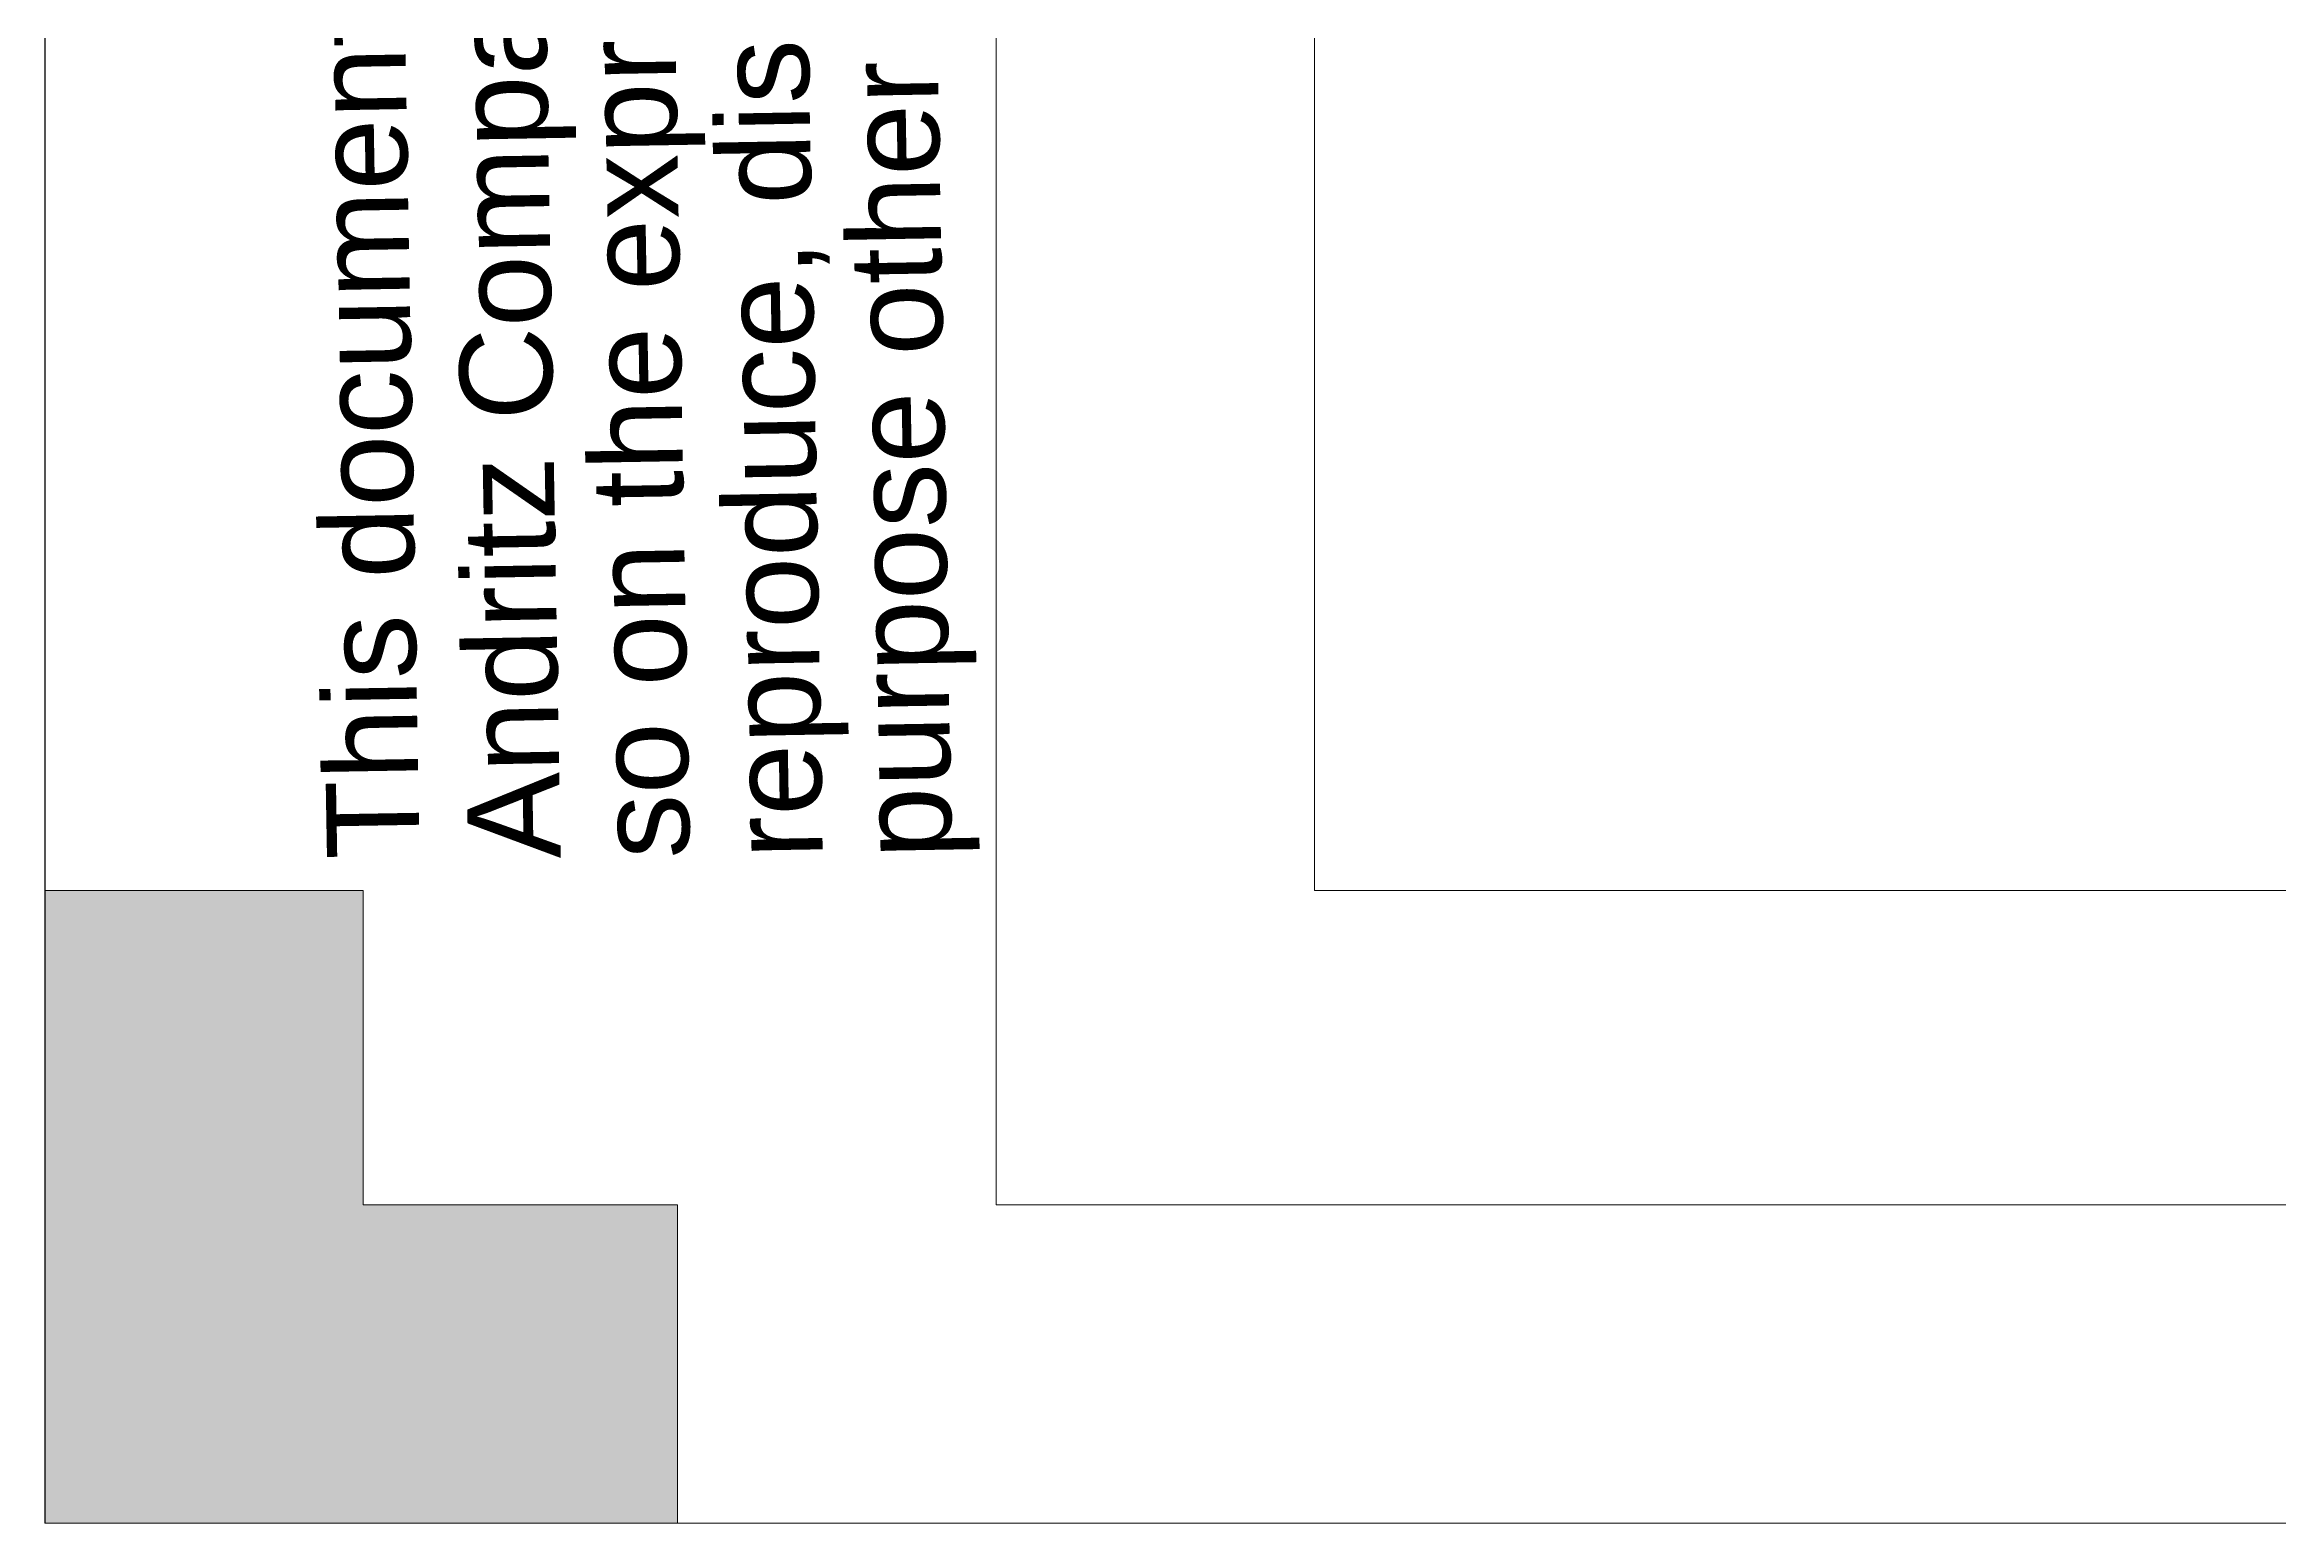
# Model space of a CAD drawing. Header units: millimetres. Extents: x 0 to 62767, y -13570 to 23963.
# Drawn here: x 0 to 1056, y 0 to 699 of the extents above; entities that cross this region are included whole.
import ezdxf

# ---------------------------------------------------------------- set-up
doc = ezdxf.new("R2010")
doc.units = ezdxf.units.MM

msp = doc.modelspace()

# ---------------------------------------------------------------- hatches: boundary and pattern name
h = msp.add_hatch(color=7)
h.dxf.hatch_style = 2
h.paths.add_polyline_path([(150.476, 299.048), (0, 299.048), (0, 0), (299.048, 0), (299.048, 150.476), (150.476, 150.476)])

# ---------------------------------------------------------------- linework, layer by layer
msp.add_line((0, 17817.142), (0, 0))
at = {"color": 7, "lineweight": 0}
for points in [[(449.524, 150.476), (449.524, 17668.572)], [(600, 17518.095), (600, 299.048)], [(0, 299.048), (150.476, 299.048), (150.476, 150.476), (299.048, 150.476), (299.048, 0), (0, 0)], [(600, 299.048), (24927.618, 299.048)], [(25076.19, 150.476), (449.524, 150.476)], [(0, 0), (25226.665, 0)]]:
    msp.add_lwpolyline(points, dxfattribs=at)

# ---------------------------------------------------------------- texts
at = {"color": 7, "char_height": 43.7543, "attachment_point": 1, "rotation": 91}
for s, insert in [('{\\fArial|b0|i0|c0;purpose other than those expressly agreed to by any Andritz Company.}', (384.824, 313.522)), ('{\\fArial|b0|i0|c0;Andritz Companies. Any party accepting receipt of this document does}', (200.062, 313.522)), ('{\\fArial|b0|i0|c0;This document constitutes confidential and proprietary information of}', (133.395, 313.522)), ('{\\fArial|b0|i0|c0;so on the express understanding and agreement that it will neither}', (261.014, 313.522)), ('{\\fArial|b0|i0|c0;reproduce, disclose to third parties or use this document for any}', (323.871, 313.522))]:
    msp.add_mtext(s, dxfattribs=dict(at, insert=insert))
at = {"color": 7, "attachment_point": 1}
for insert, char_height in [((619.379, 573.961), 2.46148), ((625.793, 573.961), 2.46148), ((650.748, 573.961), 2.46148), ((670.751, 573.961), 2.46148), ((786.892, 573.961), 2.46148), ((811.911, 573.961), 2.46148), ((763.524, 479.664), 2.46148), ((763.524, 459.598), 2.46148), ((763.524, 454.518), 2.46148), ((652.97, 56.684), 2.20134), ((701.739, 56.684), 2.20134), ((821.499, 56.944), 2.46148), ((651.764, 44.943), 2.46148), ((652.018, 50.975), 2.46148), ((678.752, 44.943), 2.46148), ((701.739, 51.019), 2.18798), ((701.739, 44.987), 2.18798), ((776.732, 44.756), 1.95675), ((813.753, 44.987), 2.18798), ((657.034, 32.941), 2.46148), ((664.782, 32.941), 2.46148), ((776.732, 38.787), 1.95675), ((776.732, 32.754), 1.95675), ((813.753, 39.018), 2.18798), ((813.753, 32.985), 2.18798), ((707.327, 26.972), 2.46148), ((736.791, 26.972), 2.46148), ((739.267, 26.972), 2.46148), ((774.256, 26.972), 2.46148), ((776.732, 26.972), 2.46148), ((813.753, 26.972), 2.46148), ((821.753, 26.972), 2.46148), ((739.267, 20.94), 2.46148), ((776.732, 20.94), 2.46148), ((815.403, 13.694), 2.96289), ((816.547, 20.94), 2.46148), ((825.5, 20.94), 2.46148)]:
    msp.add_mtext('{\\fArial|b0|i0|c0; }', dxfattribs=dict(at, insert=insert, char_height=char_height))

doc.saveas('drawing.dxf')
